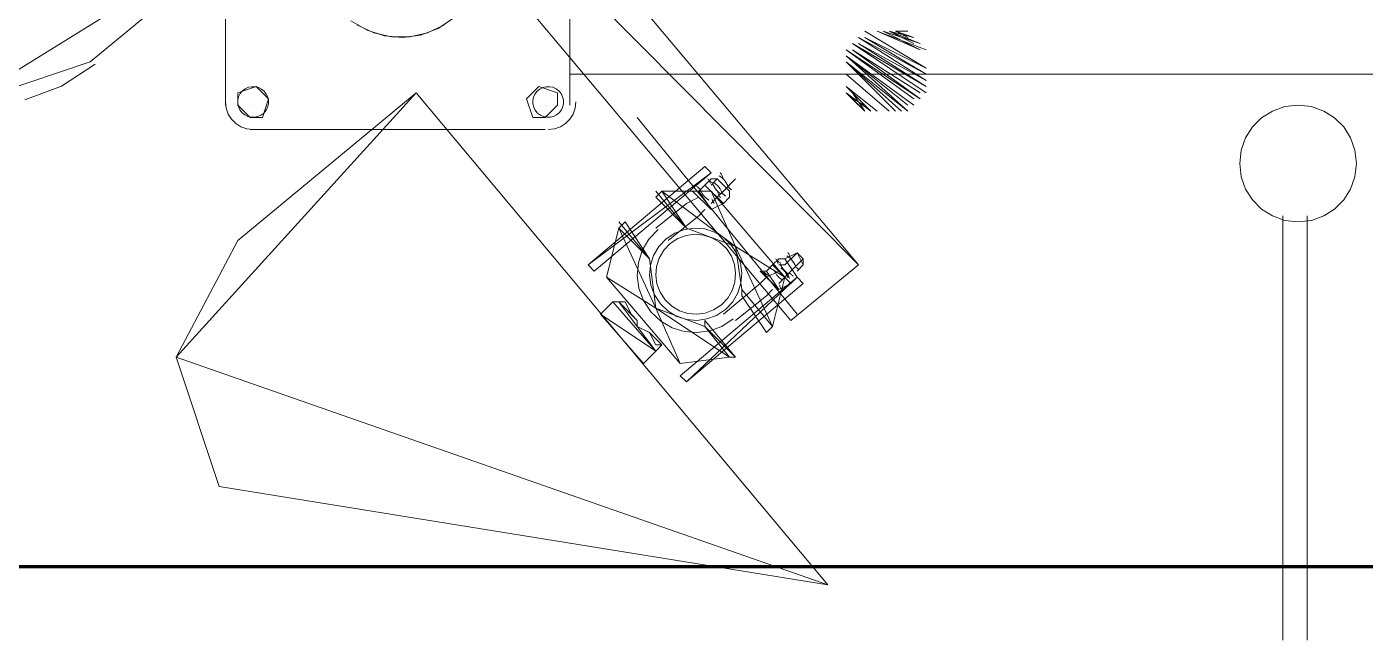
# Paper-space layout '03 Scan Locations' of a CAD drawing. Header units: millimetres. Extents: x 5 to 415, y 5 to 292.
# Drawn here: x 56.23 to 69.73, y 60.8 to 66.98 of the extents above; entities that cross this region are included whole.
import ezdxf

# ---------------------------------------------------------------- set-up
doc = ezdxf.new("R2010")
doc.units = ezdxf.units.MM
for name, color, linetype in [('EXISTING', 7, 'Continuous'), ('LOAD_BEARING_WALLS', 7, 'Continuous'), ('PROPOSED', 7, 'Continuous')]:
    doc.layers.add(name, color=color, linetype=linetype)

# ---------------------------------------------------------------- blocks, each defined once
blk = doc.blocks.new('SHEET_03')
at = {"layer": 'EXISTING', "color": 254, "linetype": 'Continuous', "lineweight": 13}
for p, q in [((64.618, 64.58), (57.736, 72.764)), ((57.054, 72.206), (64.618, 64.58)), ((63.936, 64.022), (57.054, 72.206)), ((55.566, 66.192), (58.666, 68.114)), ((58.666, 68.114), (56.868, 66.626)), ((65.3, 66.44), (64.618, 66.874)), ((64.618, 66.874), (65.3, 66.44)), ((65.3, 66.502), (64.618, 66.874)), ((64.618, 66.874), (65.3, 66.502)), ((65.3, 66.564), (64.68, 66.936)), ((65.3, 66.502), (64.68, 66.874)), ((64.68, 66.874), (65.3, 66.564)), ((65.3, 66.564), (64.68, 66.874)), ((65.3, 66.75), (64.804, 66.936)), ((64.804, 66.936), (65.238, 66.75)), ((65.238, 66.75), (64.866, 66.936)), ((64.866, 66.936), (65.238, 66.75)), ((65.238, 66.812), (64.866, 66.936)), ((64.866, 66.936), (65.238, 66.812)), ((65.238, 66.812), (64.928, 66.936)), ((64.928, 66.936), (65.176, 66.812)), ((65.176, 66.812), (64.928, 66.936)), ((64.928, 66.936), (65.176, 66.874)), ((65.176, 66.874), (64.99, 66.936)), ((64.99, 66.936), (65.114, 66.874)), ((65.114, 66.874), (64.99, 66.936)), ((64.99, 66.936), (65.114, 66.936)), ((65.114, 66.936), (65.052, 66.936)), ((65.176, 66.254), (64.494, 66.75)), ((64.494, 66.75), (65.238, 66.254)), ((65.3, 66.316), (64.556, 66.812)), ((64.556, 66.812), (65.3, 66.316)), ((64.556, 66.812), (65.3, 66.378)), ((65.3, 66.378), (64.556, 66.812)), ((65.238, 66.254), (64.556, 66.75)), ((64.556, 66.75), (65.238, 66.254)), ((64.556, 66.75), (65.238, 66.316)), ((65.238, 66.316), (64.556, 66.75)), ((65.3, 66.378), (64.618, 66.812)), ((64.618, 66.812), (65.3, 66.44)), ((56.868, 66.626), (55.566, 66.192)), ((65.114, 66.13), (64.494, 66.688)), ((64.494, 66.688), (65.114, 66.192)), ((64.494, 66.688), (65.176, 66.192)), ((65.176, 66.192), (64.494, 66.688)), ((64.99, 66.13), (64.494, 66.626)), ((64.494, 66.626), (65.052, 66.13)), ((65.052, 66.13), (64.494, 66.626)), ((64.494, 66.626), (65.114, 66.13)), ((64.494, 66.502), (64.928, 66.13)), ((64.928, 66.13), (64.494, 66.502)), ((57.736, 63.65), (60.154, 66.316)), ((60.154, 66.316), (58.356, 64.828)), ((60.154, 66.316), (64.308, 61.356)), ((64.308, 61.356), (60.154, 66.316)), ((64.742, 66.13), (64.494, 66.378)), ((64.494, 66.378), (64.804, 66.13)), ((64.804, 66.13), (64.494, 66.378)), ((64.68, 66.13), (64.494, 66.316)), ((64.494, 66.316), (64.742, 66.13)), ((64.68, 66.13), (64.556, 66.316)), ((64.556, 66.316), (64.68, 66.13)), ((64.618, 66.192), (64.556, 66.254)), ((64.556, 66.254), (64.68, 66.192)), ((64.68, 66.192), (64.556, 66.254)), ((64.556, 66.254), (64.68, 66.13)), ((68.916, 66.176), (68.792, 66.132)), ((69.051, 66.192), (68.916, 66.176)), ((69.186, 66.176), (69.051, 66.192)), ((69.31, 66.132), (69.186, 66.176)), ((68.683, 66.063), (68.591, 65.971)), ((68.792, 66.132), (68.683, 66.063)), ((69.419, 66.063), (69.31, 66.132)), ((69.511, 65.971), (69.419, 66.063)), ((68.591, 65.971), (68.522, 65.862)), ((69.58, 65.862), (69.511, 65.971)), ((68.522, 65.862), (68.478, 65.738)), ((69.624, 65.738), (69.58, 65.862)), ((68.478, 65.738), (68.462, 65.603)), ((69.64, 65.603), (69.624, 65.738)), ((61.89, 64.58), (63.068, 65.572)), ((63.13, 65.51), (61.89, 64.58)), ((61.952, 64.518), (63.13, 65.51)), ((63.068, 65.572), (63.13, 65.51)), ((68.462, 65.603), (68.478, 65.468)), ((69.624, 65.468), (69.64, 65.603)), ((68.478, 65.468), (68.522, 65.344)), ((68.522, 65.344), (68.591, 65.235)), ((69.511, 65.235), (69.58, 65.344)), ((69.58, 65.344), (69.624, 65.468)), ((62.572, 65.324), (62.882, 64.952)), ((62.572, 65.262), (62.634, 65.324)), ((62.882, 64.952), (62.572, 65.262)), ((62.634, 65.324), (63.378, 64.766)), ((63.13, 65.324), (62.634, 65.324)), ((62.882, 64.952), (62.634, 65.324)), ((62.634, 65.324), (63.13, 65.324)), ((63.378, 64.766), (63.13, 65.324)), ((63.13, 65.324), (63.874, 64.456)), ((68.591, 65.235), (68.683, 65.143)), ((69.419, 65.143), (69.511, 65.235)), ((68.683, 65.143), (68.792, 65.074)), ((68.792, 65.074), (68.916, 65.03)), ((68.896, 60.798), (68.896, 65.076)), ((69.144, 60.798), (69.144, 65.076)), ((69.186, 65.03), (69.31, 65.074)), ((69.31, 65.074), (69.419, 65.143)), ((62.2, 64.952), (62.076, 64.456)), ((62.51, 64.642), (62.2, 65.014)), ((62.262, 65.014), (62.2, 64.952)), ((62.51, 64.642), (62.2, 64.952)), ((62.2, 64.952), (62.572, 64.146)), ((62.572, 64.146), (62.2, 64.952)), ((62.262, 65.014), (62.51, 64.642)), ((62.51, 64.642), (62.262, 65.014)), ((63.378, 64.766), (62.882, 64.952)), ((68.916, 65.03), (69.051, 65.014)), ((69.051, 65.014), (69.186, 65.03)), ((58.356, 64.828), (57.736, 63.65)), ((63.874, 64.456), (63.378, 64.766)), ((63.75, 63.96), (63.378, 64.766)), ((63.378, 64.766), (63.44, 64.332)), ((63.378, 64.766), (63.874, 64.456)), ((63.44, 64.332), (63.378, 64.766)), ((61.89, 64.58), (61.952, 64.518)), ((62.572, 64.146), (62.51, 64.642)), ((64.618, 64.58), (63.936, 64.022)), ((62.82, 63.588), (62.076, 64.456)), ((62.076, 64.456), (62.572, 64.146)), ((62.076, 64.456), (62.82, 63.588)), ((63.998, 64.456), (62.82, 63.464)), ((62.882, 63.402), (63.998, 64.456)), ((63.874, 64.456), (63.75, 63.96)), ((63.998, 64.456), (64.06, 64.394)), ((64.06, 64.394), (62.882, 63.402)), ((63.44, 64.332), (63.75, 63.96)), ((63.75, 63.96), (63.44, 64.332)), ((63.44, 64.27), (63.44, 64.332)), ((63.44, 64.27), (63.688, 63.898)), ((63.688, 63.898), (63.44, 64.27)), ((62.014, 64.084), (62.138, 64.208)), ((62.138, 64.208), (62.014, 64.084)), ((62.138, 64.208), (62.572, 63.712)), ((62.2, 64.208), (62.138, 64.208)), ((62.324, 64.084), (62.2, 64.208)), ((62.2, 64.208), (62.386, 64.022)), ((62.2, 64.208), (62.386, 63.96)), ((62.262, 64.208), (62.2, 64.208)), ((62.262, 64.208), (62.324, 64.084)), ((62.324, 64.084), (62.262, 64.208)), ((62.572, 64.146), (63.316, 63.65)), ((63.068, 63.96), (62.572, 64.146)), ((62.572, 64.146), (62.82, 63.588)), ((63.316, 63.65), (62.572, 64.146)), ((62.572, 63.712), (62.014, 64.084)), ((62.014, 64.084), (62.448, 63.588)), ((62.386, 64.022), (62.324, 64.084)), ((62.386, 63.96), (62.386, 64.022)), ((63.378, 63.65), (63.068, 64.022)), ((63.068, 64.022), (63.068, 63.96)), ((62.572, 63.712), (62.386, 63.96)), ((62.51, 63.898), (62.386, 63.96)), ((62.51, 63.898), (62.572, 63.774)), ((62.572, 63.774), (62.51, 63.898)), ((62.51, 63.898), (62.634, 63.774)), ((63.068, 63.96), (63.378, 63.65)), ((63.378, 63.65), (63.068, 63.96)), ((63.316, 63.65), (63.068, 63.96)), ((63.75, 63.96), (63.688, 63.898)), ((62.572, 63.712), (62.634, 63.774)), ((62.634, 63.774), (62.572, 63.774)), ((64.308, 61.356), (57.736, 63.65)), ((57.736, 63.65), (58.17, 62.348)), ((62.448, 63.588), (62.572, 63.712)), ((62.82, 63.588), (63.316, 63.65)), ((63.316, 63.65), (63.378, 63.65)), ((62.82, 63.464), (62.882, 63.402)), ((58.17, 62.348), (64.308, 61.356))]:
    blk.add_line(p, q, dxfattribs=at)
at = {"layer": 'EXISTING', "color": 254, "linetype": 'Continuous', "lineweight": 30}
blk.add_line((183.596, 61.542), (53.396, 61.542), dxfattribs=at)
at = {"layer": 'LOAD_BEARING_WALLS', "color": 7, "linetype": 'Continuous', "lineweight": 70}
blk.add_line((53.396, 61.542), (275.046, 61.542), dxfattribs=at)
at = {"layer": 'PROPOSED', "color": 250, "linetype": 'Continuous', "lineweight": 13}
for p, q in [((58.232, 69.168), (58.232, 66.192)), ((56.868, 66.626), (58.666, 68.114)), ((61.704, 66.192), (61.704, 67.246)), ((59.498, 67.04), (59.66, 66.946)), ((59.558, 66.999), (59.728, 66.919)), ((60.2, 66.898), (60.376, 66.963)), ((60.27, 66.919), (60.44, 66.999)), ((60.376, 66.963), (60.537, 67.07)), ((59.66, 66.946), (59.835, 66.89)), ((59.728, 66.919), (59.907, 66.879)), ((59.835, 66.89), (60.018, 66.874)), ((59.907, 66.879), (60.091, 66.879)), ((60.018, 66.874), (60.2, 66.898)), ((60.091, 66.879), (60.27, 66.919)), ((56.578, 66.381), (56.919, 66.605)), ((61.704, 66.502), (123.208, 66.502)), ((56.208, 66.244), (56.578, 66.381)), ((58.356, 66.316), (58.542, 66.378)), ((58.356, 66.192), (58.356, 66.316)), ((58.381, 66.307), (58.365, 66.276)), ((58.403, 66.335), (58.381, 66.307)), ((58.432, 66.356), (58.403, 66.335)), ((58.464, 66.371), (58.432, 66.356)), ((58.497, 66.377), (58.464, 66.371)), ((58.531, 66.377), (58.497, 66.377)), ((58.564, 66.369), (58.531, 66.377)), ((58.542, 66.378), (58.666, 66.254)), ((58.595, 66.353), (58.564, 66.369)), ((58.623, 66.331), (58.595, 66.353)), ((58.644, 66.302), (58.623, 66.331)), ((58.659, 66.27), (58.644, 66.302)), ((61.394, 66.378), (61.27, 66.254)), ((61.354, 66.302), (61.339, 66.27)), ((61.375, 66.331), (61.354, 66.302)), ((61.403, 66.353), (61.375, 66.331)), ((61.58, 66.316), (61.394, 66.378)), ((61.434, 66.369), (61.403, 66.353)), ((61.467, 66.377), (61.434, 66.369)), ((61.501, 66.377), (61.467, 66.377)), ((61.534, 66.371), (61.501, 66.377)), ((61.566, 66.356), (61.534, 66.371)), ((61.595, 66.335), (61.566, 66.356)), ((61.58, 66.192), (61.58, 66.316)), ((61.617, 66.307), (61.595, 66.335)), ((61.633, 66.276), (61.617, 66.307)), ((58.232, 66.223), (58.239, 66.159)), ((58.239, 66.159), (58.26, 66.1)), ((58.48, 66.068), (58.356, 66.192)), ((58.365, 66.276), (58.357, 66.243)), ((58.357, 66.243), (58.357, 66.209)), ((58.357, 66.209), (58.363, 66.176)), ((58.363, 66.176), (58.378, 66.144)), ((58.48, 66.192), (58.48, 66.192)), ((58.666, 66.254), (58.604, 66.068)), ((58.641, 66.139), (58.657, 66.17)), ((58.657, 66.17), (58.665, 66.203)), ((58.665, 66.237), (58.659, 66.27)), ((58.665, 66.203), (58.665, 66.237)), ((61.27, 66.254), (61.332, 66.068)), ((61.339, 66.27), (61.333, 66.237)), ((61.333, 66.237), (61.333, 66.203)), ((61.333, 66.203), (61.341, 66.17)), ((61.341, 66.17), (61.357, 66.139)), ((61.456, 66.192), (61.456, 66.192)), ((61.456, 66.068), (61.58, 66.192)), ((61.62, 66.144), (61.635, 66.176)), ((61.641, 66.243), (61.633, 66.276)), ((61.635, 66.176), (61.641, 66.209)), ((61.641, 66.209), (61.641, 66.243)), ((61.738, 66.1), (61.759, 66.159)), ((61.759, 66.159), (61.766, 66.223)), ((58.26, 66.1), (58.293, 66.049)), ((58.293, 66.049), (58.337, 66.005)), ((58.378, 66.144), (58.399, 66.115)), ((58.399, 66.115), (58.427, 66.093)), ((58.427, 66.093), (58.458, 66.077)), ((58.458, 66.077), (58.491, 66.069)), ((58.604, 66.068), (58.48, 66.068)), ((58.491, 66.069), (58.525, 66.069)), ((58.525, 66.069), (58.558, 66.075)), ((58.558, 66.075), (58.59, 66.09)), ((58.59, 66.09), (58.619, 66.111)), ((58.619, 66.111), (58.641, 66.139)), ((61.332, 66.068), (61.456, 66.068)), ((61.357, 66.139), (61.38, 66.111)), ((61.38, 66.111), (61.408, 66.09)), ((61.408, 66.09), (61.44, 66.075)), ((61.44, 66.075), (61.473, 66.069)), ((61.473, 66.069), (61.507, 66.069)), ((61.507, 66.069), (61.54, 66.077)), ((61.54, 66.077), (61.571, 66.093)), ((61.571, 66.093), (61.599, 66.115)), ((61.599, 66.115), (61.62, 66.144)), ((61.662, 66.005), (61.705, 66.049)), ((61.705, 66.049), (61.738, 66.1)), ((63.998, 64.084), (62.386, 66.068)), ((58.337, 66.005), (58.388, 65.972)), ((58.388, 65.972), (58.447, 65.951)), ((58.447, 65.951), (58.511, 65.944)), ((58.48, 65.944), (61.456, 65.944)), ((61.487, 65.944), (61.551, 65.951)), ((61.551, 65.951), (61.61, 65.972)), ((61.61, 65.972), (61.662, 66.005)), ((63.229, 65.467), (63.213, 65.478)), ((63.226, 65.505), (63.222, 65.511)), ((63.231, 65.499), (63.226, 65.505)), ((63.235, 65.492), (63.231, 65.499)), ((63.238, 65.485), (63.235, 65.492)), ((63.241, 65.478), (63.238, 65.485)), ((63.244, 65.471), (63.241, 65.478)), ((63.316, 65.51), (63.316, 65.51)), ((62.985, 65.374), (62.99, 65.369)), ((62.99, 65.369), (62.996, 65.363)), ((62.996, 65.363), (63.002, 65.358)), ((63.002, 65.358), (63.008, 65.354)), ((63.068, 65.386), (63.006, 65.324)), ((63.008, 65.354), (63.014, 65.349)), ((63.014, 65.349), (63.021, 65.345)), ((63.021, 65.345), (63.028, 65.341)), ((63.13, 65.448), (63.068, 65.386)), ((63.068, 65.386), (63.254, 65.2)), ((63.254, 65.2), (63.068, 65.386)), ((63.068, 65.386), (63.068, 65.386)), ((63.102, 65.443), (63.098, 65.449)), ((63.107, 65.437), (63.102, 65.443)), ((63.111, 65.43), (63.107, 65.437)), ((63.109, 65.436), (63.114, 65.431)), ((63.114, 65.423), (63.111, 65.43)), ((63.114, 65.431), (63.12, 65.425)), ((63.117, 65.416), (63.114, 65.423)), ((63.12, 65.409), (63.117, 65.416)), ((63.12, 65.425), (63.126, 65.42)), ((63.123, 65.401), (63.12, 65.409)), ((63.126, 65.42), (63.132, 65.416)), ((63.13, 65.448), (63.192, 65.448)), ((63.192, 65.448), (63.13, 65.448)), ((63.192, 65.448), (63.13, 65.386)), ((63.132, 65.416), (63.138, 65.411)), ((63.138, 65.411), (63.145, 65.407)), ((63.145, 65.407), (63.152, 65.403)), ((63.145, 65.399), (63.153, 65.381)), ((63.167, 65.405), (63.151, 65.416)), ((63.153, 65.381), (63.163, 65.364)), ((63.163, 65.364), (63.175, 65.347)), ((63.183, 65.392), (63.167, 65.405)), ((63.175, 65.347), (63.187, 65.332)), ((63.197, 65.378), (63.183, 65.392)), ((63.192, 65.448), (63.316, 65.324)), ((63.316, 65.324), (63.192, 65.448)), ((63.209, 65.363), (63.197, 65.378)), ((63.221, 65.346), (63.209, 65.363)), ((63.231, 65.329), (63.221, 65.346)), ((63.245, 65.454), (63.229, 65.467)), ((63.247, 65.463), (63.244, 65.471)), ((63.259, 65.44), (63.245, 65.454)), ((63.378, 65.448), (63.254, 65.324)), ((63.254, 65.324), (63.378, 65.448)), ((63.271, 65.425), (63.259, 65.44)), ((63.283, 65.408), (63.271, 65.425)), ((63.293, 65.391), (63.283, 65.408)), ((63.301, 65.373), (63.293, 65.391)), ((63.301, 65.365), (63.294, 65.369)), ((63.308, 65.361), (63.301, 65.365)), ((63.314, 65.356), (63.308, 65.361)), ((63.32, 65.352), (63.314, 65.356)), ((63.326, 65.347), (63.32, 65.352)), ((63.332, 65.341), (63.326, 65.347)), ((63.337, 65.336), (63.332, 65.341)), ((63.378, 65.448), (63.378, 65.448)), ((62.882, 65.2), (63.006, 65.262)), ((62.944, 65.324), (63.13, 65.138)), ((63.006, 65.324), (62.944, 65.324)), ((63.006, 65.324), (63.13, 65.138)), ((63.13, 65.138), (63.006, 65.324)), ((63.006, 65.324), (63.006, 65.324)), ((63.13, 65.324), (63.006, 65.324)), ((63.021, 65.337), (63.029, 65.319)), ((63.029, 65.319), (63.039, 65.302)), ((63.039, 65.302), (63.051, 65.285)), ((63.051, 65.285), (63.063, 65.27)), ((63.063, 65.27), (63.077, 65.256)), ((63.077, 65.256), (63.093, 65.243)), ((63.093, 65.243), (63.109, 65.232)), ((63.192, 65.262), (63.13, 65.2)), ((63.137, 65.247), (63.14, 65.239)), ((63.14, 65.239), (63.143, 65.232)), ((63.143, 65.232), (63.146, 65.225)), ((63.146, 65.225), (63.149, 65.218)), ((63.149, 65.218), (63.153, 65.211)), ((63.153, 65.211), (63.158, 65.205)), ((63.158, 65.205), (63.162, 65.199)), ((63.187, 65.332), (63.201, 65.318)), ((63.254, 65.324), (63.192, 65.262)), ((63.199, 65.309), (63.202, 65.301)), ((63.201, 65.318), (63.217, 65.305)), ((63.202, 65.301), (63.205, 65.294)), ((63.205, 65.294), (63.208, 65.287)), ((63.208, 65.287), (63.211, 65.28)), ((63.211, 65.28), (63.215, 65.273)), ((63.215, 65.273), (63.22, 65.267)), ((63.217, 65.305), (63.233, 65.294)), ((63.22, 65.267), (63.224, 65.261)), ((63.239, 65.311), (63.231, 65.329)), ((63.239, 65.303), (63.232, 65.307)), ((63.246, 65.299), (63.239, 65.303)), ((63.252, 65.294), (63.246, 65.299)), ((63.258, 65.29), (63.252, 65.294)), ((63.316, 65.262), (63.254, 65.2)), ((63.264, 65.285), (63.258, 65.29)), ((63.27, 65.279), (63.264, 65.285)), ((63.275, 65.274), (63.27, 65.279)), ((63.316, 65.324), (63.316, 65.262)), ((62.572, 64.952), (62.882, 65.2)), ((62.696, 64.828), (63.006, 65.076)), ((63.006, 65.076), (63.068, 65.138)), ((63.254, 65.2), (63.13, 65.138)), ((63.13, 65.138), (63.13, 65.138)), ((63.254, 65.2), (63.254, 65.2)), ((62.596, 64.938), (62.503, 64.839)), ((62.863, 64.938), (62.766, 64.902)), ((62.965, 64.952), (62.863, 64.938)), ((63.066, 64.943), (62.965, 64.952)), ((63.164, 64.912), (63.066, 64.943)), ((62.503, 64.839), (62.436, 64.726)), ((62.676, 64.843), (62.602, 64.765)), ((62.766, 64.902), (62.676, 64.843)), ((62.794, 64.847), (62.716, 64.796)), ((62.878, 64.878), (62.794, 64.847)), ((62.966, 64.89), (62.878, 64.878)), ((63.054, 64.882), (62.966, 64.89)), ((63.138, 64.855), (63.054, 64.882)), ((63.216, 64.81), (63.138, 64.855)), ((63.253, 64.86), (63.164, 64.912)), ((63.284, 64.746), (63.216, 64.81)), ((63.331, 64.786), (63.253, 64.86)), ((62.436, 64.726), (62.397, 64.602)), ((62.55, 64.676), (62.519, 64.578)), ((62.602, 64.765), (62.55, 64.676)), ((62.652, 64.728), (62.607, 64.65)), ((62.716, 64.796), (62.652, 64.728)), ((63.335, 64.668), (63.284, 64.746)), ((63.39, 64.696), (63.331, 64.786)), ((63.366, 64.584), (63.335, 64.668)), ((63.426, 64.599), (63.39, 64.696)), ((63.874, 64.642), (63.998, 64.704)), ((63.998, 64.704), (63.874, 64.58)), ((63.911, 64.661), (63.895, 64.672)), ((63.908, 64.699), (63.904, 64.705)), ((63.913, 64.693), (63.908, 64.699)), ((63.917, 64.686), (63.913, 64.693)), ((63.92, 64.679), (63.917, 64.686)), ((63.923, 64.672), (63.92, 64.679)), ((63.926, 64.665), (63.923, 64.672)), ((63.929, 64.657), (63.926, 64.665)), ((63.998, 64.704), (63.998, 64.704)), ((64.06, 64.58), (63.998, 64.704)), ((63.998, 64.704), (64.06, 64.642)), ((64.06, 64.642), (63.998, 64.704)), ((63.998, 64.704), (64.06, 64.58)), ((62.397, 64.602), (62.386, 64.474)), ((62.519, 64.578), (62.51, 64.477)), ((62.58, 64.566), (62.572, 64.478)), ((62.607, 64.65), (62.58, 64.566)), ((63.378, 64.496), (63.366, 64.584)), ((63.44, 64.497), (63.426, 64.599)), ((63.75, 64.58), (63.688, 64.518)), ((63.812, 64.642), (63.75, 64.58)), ((63.936, 64.394), (63.75, 64.58)), ((63.75, 64.58), (63.936, 64.394)), ((63.75, 64.58), (63.75, 64.58)), ((63.765, 64.531), (63.773, 64.513)), ((63.785, 64.637), (63.78, 64.643)), ((63.789, 64.631), (63.785, 64.637)), ((63.793, 64.624), (63.789, 64.631)), ((63.791, 64.63), (63.796, 64.625)), ((63.796, 64.617), (63.793, 64.624)), ((63.796, 64.625), (63.802, 64.619)), ((63.799, 64.61), (63.796, 64.617)), ((63.802, 64.603), (63.799, 64.61)), ((63.802, 64.619), (63.808, 64.614)), ((63.805, 64.595), (63.802, 64.603)), ((63.808, 64.614), (63.814, 64.61)), ((63.874, 64.642), (63.812, 64.642)), ((63.874, 64.58), (63.812, 64.58)), ((63.814, 64.61), (63.82, 64.605)), ((63.82, 64.605), (63.827, 64.601)), ((63.827, 64.601), (63.834, 64.597)), ((63.827, 64.593), (63.835, 64.575)), ((63.849, 64.537), (63.833, 64.548)), ((63.835, 64.575), (63.845, 64.558)), ((63.845, 64.558), (63.857, 64.541)), ((63.865, 64.524), (63.849, 64.537)), ((63.857, 64.541), (63.869, 64.526)), ((63.998, 64.456), (63.874, 64.642)), ((63.874, 64.642), (63.998, 64.456)), ((63.927, 64.648), (63.911, 64.661)), ((63.941, 64.634), (63.927, 64.648)), ((64.06, 64.642), (63.936, 64.518)), ((63.953, 64.619), (63.941, 64.634)), ((63.965, 64.602), (63.953, 64.619)), ((63.975, 64.585), (63.965, 64.602)), ((63.983, 64.567), (63.975, 64.585)), ((63.983, 64.559), (63.976, 64.563)), ((63.99, 64.555), (63.983, 64.559)), ((63.996, 64.55), (63.99, 64.555)), ((64.002, 64.546), (63.996, 64.55)), ((63.998, 64.518), (64.06, 64.58)), ((64.06, 64.58), (63.998, 64.518)), ((64.008, 64.541), (64.002, 64.546)), ((64.014, 64.535), (64.008, 64.541)), ((64.019, 64.53), (64.014, 64.535)), ((64.06, 64.58), (64.06, 64.642)), ((64.06, 64.642), (64.06, 64.58)), ((62.386, 64.474), (62.403, 64.345)), ((62.51, 64.477), (62.524, 64.375)), ((62.572, 64.478), (62.584, 64.39)), ((63.343, 64.324), (63.37, 64.408)), ((63.37, 64.408), (63.378, 64.496)), ((63.4, 64.298), (63.431, 64.396)), ((63.431, 64.396), (63.44, 64.497)), ((63.812, 64.332), (63.626, 64.518)), ((63.626, 64.518), (63.688, 64.518)), ((63.626, 64.394), (63.688, 64.456)), ((63.667, 64.506), (63.672, 64.501)), ((63.672, 64.501), (63.678, 64.495)), ((63.678, 64.495), (63.684, 64.49)), ((63.684, 64.49), (63.69, 64.486)), ((63.812, 64.332), (63.688, 64.518)), ((63.688, 64.518), (63.812, 64.332)), ((63.812, 64.518), (63.688, 64.456)), ((63.688, 64.518), (63.688, 64.518)), ((63.69, 64.486), (63.696, 64.481)), ((63.696, 64.481), (63.703, 64.477)), ((63.703, 64.477), (63.71, 64.473)), ((63.773, 64.513), (63.783, 64.496)), ((63.783, 64.496), (63.795, 64.479)), ((63.795, 64.479), (63.807, 64.464)), ((63.807, 64.464), (63.821, 64.45)), ((63.874, 64.456), (63.812, 64.394)), ((63.821, 64.45), (63.837, 64.437)), ((63.837, 64.437), (63.853, 64.426)), ((63.879, 64.51), (63.865, 64.524)), ((63.869, 64.526), (63.883, 64.512)), ((63.936, 64.518), (63.874, 64.456)), ((63.891, 64.495), (63.879, 64.51)), ((63.881, 64.503), (63.884, 64.495)), ((63.883, 64.512), (63.899, 64.499)), ((63.884, 64.495), (63.887, 64.488)), ((63.887, 64.488), (63.89, 64.481)), ((63.89, 64.481), (63.893, 64.474)), ((63.903, 64.478), (63.891, 64.495)), ((63.893, 64.474), (63.897, 64.467)), ((63.897, 64.467), (63.902, 64.461)), ((63.899, 64.499), (63.915, 64.488)), ((63.902, 64.461), (63.906, 64.455)), ((63.913, 64.461), (63.903, 64.478)), ((63.921, 64.443), (63.913, 64.461)), ((63.921, 64.497), (63.914, 64.501)), ((63.928, 64.493), (63.921, 64.497)), ((63.934, 64.488), (63.928, 64.493)), ((63.94, 64.484), (63.934, 64.488)), ((63.998, 64.456), (63.936, 64.394)), ((63.946, 64.479), (63.94, 64.484)), ((63.952, 64.473), (63.946, 64.479)), ((63.957, 64.468), (63.952, 64.473)), ((63.998, 64.456), (63.998, 64.456)), ((62.403, 64.345), (62.449, 64.222)), ((62.524, 64.375), (62.56, 64.278)), ((62.56, 64.278), (62.619, 64.188)), ((62.584, 64.39), (62.615, 64.306)), ((62.615, 64.306), (62.666, 64.228)), ((63.254, 64.084), (63.626, 64.394)), ((63.298, 64.246), (63.343, 64.324)), ((63.348, 64.209), (63.4, 64.298)), ((63.378, 64.022), (63.688, 64.27)), ((63.688, 64.27), (63.75, 64.332)), ((63.936, 64.394), (63.812, 64.332)), ((63.812, 64.332), (63.812, 64.332)), ((63.819, 64.379), (63.822, 64.371)), ((63.822, 64.371), (63.825, 64.364)), ((63.825, 64.364), (63.828, 64.357)), ((63.828, 64.357), (63.831, 64.35)), ((63.831, 64.35), (63.835, 64.343)), ((63.835, 64.343), (63.84, 64.337)), ((63.84, 64.337), (63.844, 64.331)), ((63.936, 64.394), (63.936, 64.394)), ((62.449, 64.222), (62.524, 64.108)), ((62.619, 64.188), (62.697, 64.114)), ((62.666, 64.228), (62.734, 64.164)), ((62.734, 64.164), (62.812, 64.119)), ((63.072, 64.096), (63.156, 64.127)), ((63.156, 64.127), (63.234, 64.178)), ((63.184, 64.072), (63.274, 64.131)), ((63.234, 64.178), (63.298, 64.246)), ((63.274, 64.131), (63.348, 64.209)), ((62.524, 64.108), (62.623, 64.015)), ((62.623, 64.015), (62.736, 63.948)), ((62.697, 64.114), (62.786, 64.062)), ((62.786, 64.062), (62.884, 64.031)), ((62.812, 64.119), (62.896, 64.092)), ((62.884, 64.031), (62.985, 64.022)), ((62.896, 64.092), (62.984, 64.084)), ((62.984, 64.084), (63.072, 64.096)), ((62.985, 64.022), (63.087, 64.036)), ((63.087, 64.036), (63.184, 64.072)), ((63.24, 63.961), (63.354, 64.036)), ((62.736, 63.948), (62.86, 63.909)), ((62.86, 63.909), (62.988, 63.898)), ((62.988, 63.898), (63.117, 63.915)), ((63.117, 63.915), (63.24, 63.961))]:
    blk.add_line(p, q, dxfattribs=at)

psp = doc.layouts.new('03 Scan Locations')

# ---------------------------------------------------------------- block references
psp.add_blockref('SHEET_03', (0, 0))

doc.saveas('drawing.dxf')
